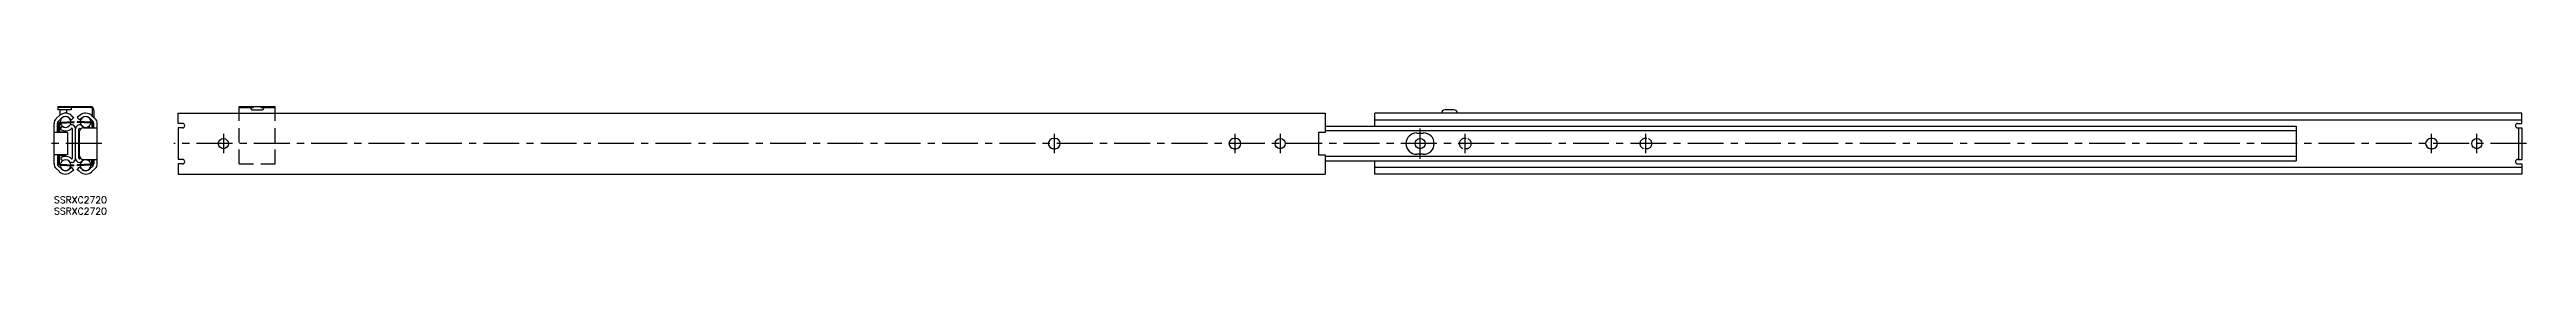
# Model space of a CAD drawing. Extents: x -2 to 1095, y -8 to 40.
import ezdxf

# ---------------------------------------------------------------- set-up
doc = ezdxf.new("R2010")
doc.units = 0
doc.header["$LTSCALE"] = 0.5
doc.linetypes.add('CENTER', pattern=[50.8, 31.75, -6.35, 6.35, -6.35])
doc.linetypes.add('DASHED', pattern=[19.05, 12.7, -6.35])
for name, color, linetype in [('MSM_CENTER', 1, 'CENTER'), ('MSM_CONTINUOUS', 7, 'CONTINUOUS'), ('MSM_DASHED', 4, 'DASHED'), ('MSM_PART_NUMBER', 7, 'CONTINUOUS')]:
    doc.layers.add(name, color=color, linetype=linetype)
doc.styles.get("Standard").update_dxf_attribs({"font": 'txt.shx', "height": 3, "bigfont": 'bigfont.shx'})

# ---------------------------------------------------------------- blocks, each defined once
blk = doc.blocks.new('*U2')
at = {"layer": 'MSM_PART_NUMBER'}
blk.add_text('SSRXC2720', height=3, dxfattribs=at).set_placement((0, -3))
blk = doc.blocks.new('*U3')
at = {"layer": 'MSM_PART_NUMBER'}
blk.add_text('SSRXC2720', height=3, dxfattribs=at).set_placement((0, -8))

msp = doc.modelspace()

# ---------------------------------------------------------------- linework, layer by layer
at = {"layer": 'MSM_CENTER'}
for p, q in [((21.1, 23.5), (-2, 23.5)), ((1095, 23.5), (53, 23.5)), ((75, 27.8), (75, 19.2)), ((443, 27.8), (443, 19.2)), ((523, 27.8), (523, 19.2)), ((543, 27.8), (543, 19.2)), ((605, 16.7), (605, 30.2)), ((625, 19.2), (625, 27.8)), ((705, 19.2), (705, 27.8)), ((1053, 19.2), (1053, 27.8)), ((1073, 19.2), (1073, 27.8))]:
    msp.add_line(p, q, dxfattribs=at)
at = {"layer": 'MSM_CONTINUOUS'}
for p, q in [((2.5, 36.1), (0.9, 34.6)), ((1.6, 40), (1.6, 38.5)), ((1.6, 40), (16.1, 40)), ((16.1, 39.5), (1.6, 39.5)), ((7.6, 38.5), (1.6, 38.5)), ((3.4, 34.9), (1.9, 33.5)), ((2.5, 38.5), (2.5, 36.1)), ((2.6, 33.1), (8.7, 33.4)), ((5.5, 38.5), (5.5, 37)), ((6.6, 35), (7.8, 34)), ((7.5, 36.1), (8.8, 35.1)), ((7.6, 39.5), (7.6, 38.5)), ((8.8, 35.1), (7.8, 34)), ((8.7, 33.4), (8.8, 32.9)), ((11.6, 36.1), (10.3, 35.1)), ((10.3, 35.1), (11.3, 34)), ((10.4, 33.4), (10.3, 32.9)), ((16.5, 33.1), (10.4, 33.4)), ((12.5, 35), (11.3, 34)), ((15.7, 34.9), (17.2, 33.5)), ((16.7, 35.9), (18.2, 34.6)), ((17.1, 35.6), (17.1, 38.5)), ((17.1, 32.7), (17.1, 33.5)), ((17.6, 38.5), (17.6, 35.1)), ((55, 37), (563, 37)), ((55, 32.5), (55, 37)), ((82, 40), (98, 40)), ((82, 37), (82, 40)), ((98, 37), (98, 40)), ((563, 37), (563, 28.5)), ((1093, 37), (585, 37)), ((585, 31.2), (585, 37)), ((585, 34), (1093, 34)), ((620, 38.5), (616, 38.5)), ((1093, 32.5), (1093, 37)), ((0, 14.5), (0, 32.5)), ((6, 28.5), (0, 28.5)), ((1.5, 28.5), (1.5, 32.5)), ((1.9, 32.3), (1.9, 29.1)), ((2.4, 32.3), (2.4, 29.1)), ((2.6, 32.6), (8.8, 32.9)), ((2.7, 28.8), (4.5, 28.8)), ((3, 30.3), (3.6, 31.2)), ((3, 29.8), (3, 30.3)), ((6, 28.5), (6, 18.5)), ((8.1, 16.9), (8.1, 30.1)), ((9.5, 17), (9.5, 30)), ((16.5, 32.6), (10.3, 32.9)), ((11, 16.9), (11, 30.1)), ((11.1, 28.5), (11.1, 16.8)), ((13.1, 30.5), (19.1, 30.5)), ((16, 30.5), (15.5, 31.2)), ((16.7, 32.3), (16.7, 30.5)), ((17.2, 30.5), (17.2, 32.3)), ((17.6, 30.5), (17.6, 32.5)), ((19.1, 14.5), (19.1, 32.5)), ((56.9, 32.5), (55, 32.5)), ((56.9, 30.5), (55, 30.5)), ((55, 30.5), (55, 16.5)), ((443.4, 25.8), (442.6, 25.8)), ((523.4, 25.8), (522.6, 25.8)), ((560, 28.5), (560, 18.5)), ((563, 28.5), (560, 28.5)), ((563, 31.2), (993, 31.2)), ((993, 29.2), (563, 29.2)), ((603.5, 28.2), (606.5, 28.2)), ((993, 31.2), (993, 15.8)), ((1053.4, 25.8), (1052.6, 25.8)), ((1091.1, 32.5), (1093, 32.5)), ((1091.1, 30.5), (1093, 30.5)), ((1091.4, 30.5), (1091.4, 16.5)), ((1093, 30.5), (1093, 16.5)), ((6, 18.5), (0, 18.5)), ((2.4, 11.1), (0.9, 12.4)), ((1.5, 18.5), (1.5, 14.5)), ((1.9, 14.7), (1.9, 17.9)), ((3.4, 12.1), (1.9, 13.5)), ((2.4, 14.7), (2.4, 17.9)), ((2.6, 14.4), (8.8, 14.1)), ((2.6, 13.9), (8.7, 13.6)), ((2.7, 18.2), (4.5, 18.2)), ((3, 17.2), (3, 16.7)), ((3, 16.7), (3.6, 15.8)), ((6.6, 12), (7.8, 13)), ((7.5, 10.9), (8.8, 11.9)), ((8.8, 11.9), (7.8, 13)), ((8.7, 13.6), (8.8, 14.1)), ((16.5, 14.4), (10.3, 14.1)), ((10.4, 13.6), (10.3, 14.1)), ((10.3, 11.9), (11.3, 13)), ((11.6, 10.9), (10.3, 11.9)), ((16.5, 13.9), (10.4, 13.6)), ((12.5, 12), (11.3, 13)), ((13.1, 16.5), (19.1, 16.5)), ((16, 16.5), (15.5, 15.8)), ((15.7, 12.1), (17.2, 13.5)), ((16.7, 14.7), (16.7, 16.5)), ((16.7, 11.1), (18.2, 12.4)), ((17.2, 16.5), (17.2, 14.7)), ((17.6, 14.5), (17.2, 14.5)), ((17.6, 16.5), (17.6, 14.5)), ((56.9, 16.5), (55, 16.5)), ((56.9, 14.5), (55, 14.5)), ((55, 14.5), (55, 10)), ((443.4, 21.2), (442.6, 21.2)), ((523.4, 21.2), (522.6, 21.2)), ((560, 18.5), (563, 18.5)), ((563, 18.5), (563, 10)), ((993, 17.8), (563, 17.8)), ((563, 15.8), (993, 15.8)), ((585, 10), (585, 15.8)), ((585, 13), (1093, 13)), ((606.5, 18.8), (603.5, 18.8)), ((1053.4, 21.2), (1052.6, 21.2)), ((1091.1, 16.5), (1093, 16.5)), ((1091.1, 14.5), (1093, 14.5)), ((1093, 14.5), (1093, 10)), ((55, 10), (563, 10)), ((1093, 10), (585, 10))]:
    msp.add_line(p, q, dxfattribs=at)
for centre in [(75, 23.5), (543, 23.5), (605, 23.5), (1073, 23.5)]:
    msp.add_circle(centre, 2.25, dxfattribs=at)
for centre, radius, start, end in [((2.8, 32.5), 2.82, 132.9999, 180), ((2.8, 32.5), 1.32, 133.1022, 180), ((2.7, 32.3), 0.8, 93, 180), ((5.1, 33.1), 3.92, 51.0002, 129.6733), ((5.1, 33.1), 2.38, 5.8102, 180.1898), ((5.1, 33.1), 2.42, 51.0002, 132.9997), ((14, 33.1), 3.92, 47.0003, 128.9998), ((14, 33.1), 2.38, 359.8102, 174.1898), ((14, 33.1), 2.42, 47.0003, 128.9998), ((16.1, 38.5), 1.5, 0, 90), ((16.1, 38.5), 1, 0, 90), ((16.4, 32.3), 0.8, 0, 87), ((16.3, 32.5), 1.32, 0, 46.8978), ((16.3, 32.5), 2.82, 0, 47.0001), ((616, 37), 1.5, 90, 180), ((620, 37), 1.5, 0, 90), ((2.7, 29.1), 0.8, 180, 223.4774), ((2.7, 32.3), 0.3, 93, 180), ((2.7, 29.1), 0.3, 180, 270.0098), ((5.1, 33.1), 2.38, 192.2682, 353.7317), ((5.1, 33.1), 3.88, 237.2854, 312.599), ((5.1, 33.1), 2.38, 233, 312.0932), ((4.5, 28), 0.8, 43.3556, 90.0098), ((7.8, 30.1), 1.73, 358.953, 133.0307), ((7.8, 30.1), 0.226, 2.852, 130.5705), ((11.3, 30.1), 1.73, 46.9693, 181.047), ((11.3, 30.1), 0.226, 49.4295, 177.148), ((13.1, 28.5), 2, 90, 180), ((14, 33.1), 3.88, 227.401, 233.4607), ((14, 33.1), 2.38, 186.2683, 347.7318), ((14, 33.1), 2.38, 227.9068, 307), ((16.4, 32.3), 0.3, 0, 87), ((56.9, 31.5), 1, 270, 90), ((442.6, 23.5), 2.25, 90, 270), ((443.4, 23.5), 2.25, 270, 90), ((522.6, 23.5), 2.25, 90, 270), ((523.4, 23.5), 2.25, 270, 90), ((603.5, 23.5), 4.75, 90, 270), ((606.5, 23.5), 4.75, 270, 90), ((1052.6, 23.5), 2.25, 90, 270), ((1053.4, 23.5), 2.25, 270, 90), ((1091.1, 31.5), 1, 90, 270), ((2.8, 14.5), 2.82, 180, 227.0001), ((2.8, 14.5), 1.32, 180, 226.8978), ((2.7, 17.9), 0.8, 136.5226, 180), ((2.7, 14.7), 0.8, 180, 267), ((2.7, 17.9), 0.3, 89.9902, 180), ((2.7, 14.7), 0.3, 180, 267), ((5.1, 13.9), 3.92, 227.0003, 308.9998), ((5.1, 13.9), 2.38, 6.2683, 167.7318), ((5.1, 13.9), 2.38, 179.8102, 354.1898), ((5.1, 13.9), 3.88, 47.401, 122.7146), ((5.1, 13.9), 2.42, 227.0003, 308.9998), ((5.1, 13.9), 2.38, 47.9068, 127), ((4.5, 19), 0.8, 269.9902, 316.6444), ((7.8, 16.9), 1.73, 226.9693, 1.047), ((7.8, 16.9), 0.226, 229.4295, 357.148), ((11.3, 16.9), 1.73, 178.953, 313.0307), ((11.3, 16.9), 0.226, 182.852, 310.5705), ((13.1, 18.5), 2, 180, 270), ((14, 13.9), 3.88, 126.5393, 132.599), ((14, 13.9), 3.92, 231.0002, 312.9997), ((14, 13.9), 2.38, 12.2682, 173.7317), ((14, 13.9), 2.38, 185.8102, 0.1898), ((14, 13.9), 2.38, 53, 132.0932), ((14, 13.9), 2.42, 231.0002, 312.9997), ((16.4, 14.7), 0.3, 273, 0), ((16.4, 14.7), 0.8, 273, 0), ((16.3, 14.5), 1.32, 313.1022, 0), ((16.3, 14.5), 2.82, 312.9999, 0), ((56.9, 15.5), 1, 270, 90), ((1091.1, 15.5), 1, 90, 270)]:
    msp.add_arc(centre, radius, start, end, dxfattribs=at)
at = {"layer": 'MSM_DASHED'}
for p, q in [((82, 39.5), (98, 39.5)), ((82, 14.5), (82, 37)), ((88, 38.5), (92, 38.5)), ((98, 14.5), (98, 37)), ((625.4, 25.8), (624.6, 25.8)), ((705.4, 25.8), (704.6, 25.8)), ((82, 14.5), (98, 14.5)), ((625.4, 21.2), (624.6, 21.2)), ((705.4, 21.2), (704.6, 21.2))]:
    msp.add_line(p, q, dxfattribs=at)
for centre, radius, start, end in [((88, 39.5), 1, 180, 270), ((92, 39.5), 1, 270, 0), ((624.6, 23.5), 2.25, 90, 270), ((625.4, 23.5), 2.25, 270, 90), ((704.6, 23.5), 2.25, 90, 270), ((705.4, 23.5), 2.25, 270, 90)]:
    msp.add_arc(centre, radius, start, end, dxfattribs=at)

# ---------------------------------------------------------------- block references
at = {"layer": 'MSM_CONTINUOUS'}
for name in ['*U2', '*U3']:
    msp.add_blockref(name, (0, 0), dxfattribs=at)

doc.saveas('drawing.dxf')
